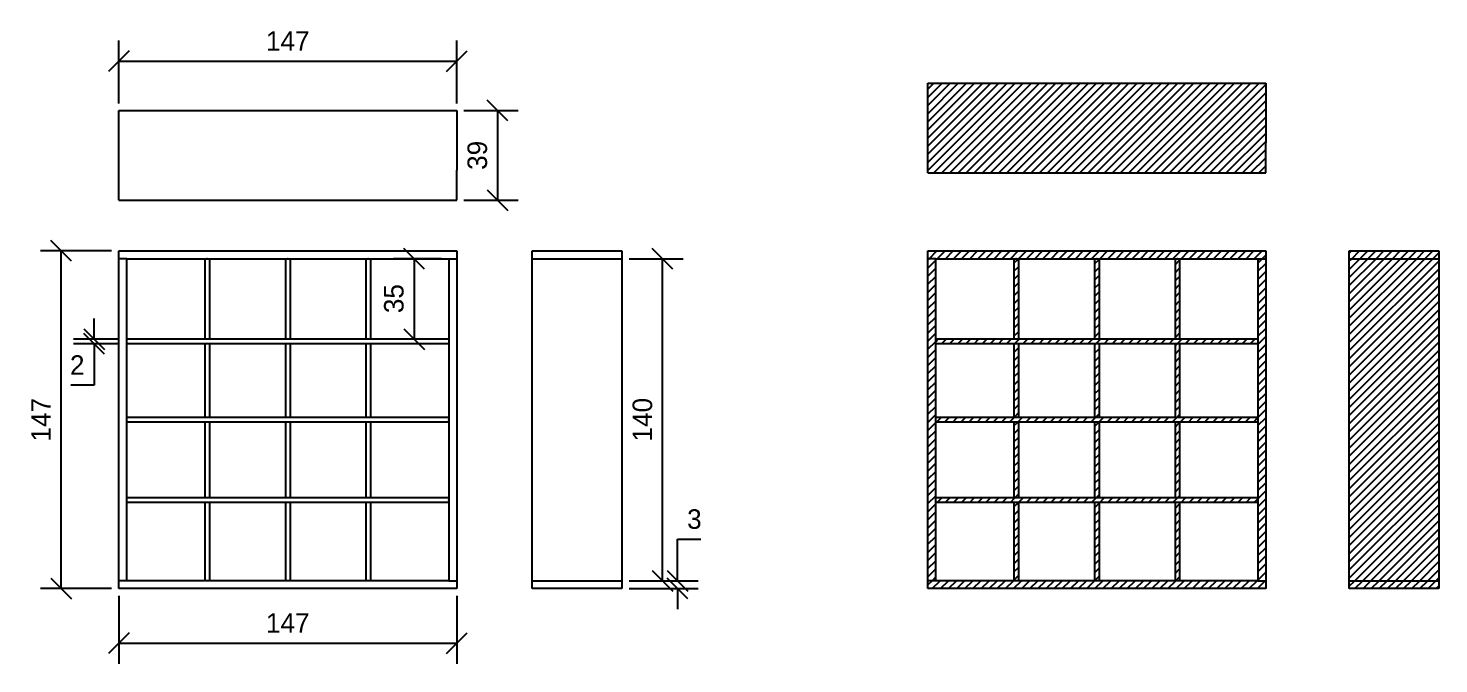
# Model space of a CAD drawing. Header units: inches. Extents: x -17664 to 660, y -8707 to 2166.
# Drawn here: x 47 to 660, y 662 to 938 of the extents above; entities that cross this region are included whole.
import ezdxf

# ---------------------------------------------------------------- set-up
doc = ezdxf.new("R2010")
doc.units = ezdxf.units.IN
doc.header["$MEASUREMENT"] = 0
doc.dimstyles.get("Standard").update_dxf_attribs({"dimtxt": 0.17, "dimasz": 0.18, "dimexe": 0.18, "dimexo": 0.0625, "dimgap": 0.09, "dimtad": 1, "dimtoh": 1, "dimdec": 0, "dimzin": 0, "dimdsep": 46, "dimtxsty": 'Standard', "dimblk": 'OBLIQUE', "dimblk1": 'OBLIQUE', "dimblk2": 'OBLIQUE', "dimcen": 0.09, "dimadec": 0, "dimazin": 0, "dimtfac": 1, "dimtdec": 0, "dimtofl": 0, "dimtmove": 0, "dimatfit": 3, "dimfxl": 1, "dimtolj": 1, "dimtzin": 0, "dimarcsym": 1})

# ---------------------------------------------------------------- blocks, each defined once
blk = doc.blocks.new('_Oblique')
at = {"color": 0, "linetype": 'ByBlock', "lineweight": -2}
blk.add_line((-0.5, -0.5), (0.5, 0.5), dxfattribs=at)
blk = doc.blocks.new('*D119')
at = {"color": 0, "lineweight": -2, "transparency": 16777216}
for p, q in [((85.91, 905.53), (85.91, 932.92)), ((232.91, 905.53), (232.91, 932.92)), ((85.91, 923.92), (232.91, 923.92))]:
    blk.add_line(p, q, dxfattribs=at)
at = {"layer": 'Defpoints', "color": 0, "transparency": 16777216}
for p in [(232.91, 923.92), (85.91, 902.41), (232.91, 902.41)]:
    blk.add_point(p, dxfattribs=at)
at = {"color": 0, "lineweight": -2, "transparency": 16777216, "xscale": 9, "yscale": 9, "zscale": 9, "rotation": 180}
blk.add_blockref('_Oblique', (85.91, 923.92), dxfattribs=at)
at = {"color": 0, "lineweight": -2, "transparency": 16777216, "xscale": 9, "yscale": 9, "zscale": 9}
blk.add_blockref('_Oblique', (232.91, 923.92), dxfattribs=at)
at = {"color": 0, "transparency": 16777216, "insert": (159.41, 932.67), "char_height": 8.5, "attachment_point": 5}
blk.add_mtext('\\A1;147', dxfattribs=at)
blk = doc.blocks.new('*D120')
at = {"color": 0, "lineweight": -2, "transparency": 16777216}
for p, q in [((236.04, 902.41), (259.67, 902.41)), ((250.67, 902.41), (250.67, 863.41)), ((236.04, 863.41), (259.67, 863.41))]:
    blk.add_line(p, q, dxfattribs=at)
at = {"layer": 'Defpoints', "color": 0, "transparency": 16777216}
for p in [(232.91, 902.41), (232.91, 863.41), (250.67, 863.41)]:
    blk.add_point(p, dxfattribs=at)
at = {"color": 0, "lineweight": -2, "transparency": 16777216, "xscale": 9, "yscale": 9, "zscale": 9}
for p, rotation in [((250.67, 902.41), 90), ((250.67, 863.41), 270)]:
    blk.add_blockref('_Oblique', p, dxfattribs=dict(at, rotation=rotation))
at = {"color": 0, "transparency": 16777216, "insert": (241.92, 882.91), "char_height": 8.5, "attachment_point": 5, "rotation": 90}
blk.add_mtext('\\A1;39', dxfattribs=at)
blk = doc.blocks.new('*D121')
at = {"color": 0, "lineweight": -2, "transparency": 16777216}
for p, q in [((85.91, 691.25), (85.91, 661.66)), ((232.91, 691.25), (232.91, 661.66)), ((85.91, 670.66), (232.91, 670.66))]:
    blk.add_line(p, q, dxfattribs=at)
at = {"layer": 'Defpoints', "color": 0, "transparency": 16777216}
for p in [(85.91, 694.37), (232.91, 694.37), (232.91, 670.66)]:
    blk.add_point(p, dxfattribs=at)
at = {"color": 0, "lineweight": -2, "transparency": 16777216, "xscale": 9, "yscale": 9, "zscale": 9, "rotation": 180}
blk.add_blockref('_Oblique', (85.91, 670.66), dxfattribs=at)
at = {"color": 0, "lineweight": -2, "transparency": 16777216, "xscale": 9, "yscale": 9, "zscale": 9}
blk.add_blockref('_Oblique', (232.91, 670.66), dxfattribs=at)
at = {"color": 0, "transparency": 16777216, "insert": (159.41, 679.41), "char_height": 8.5, "attachment_point": 5}
blk.add_mtext('\\A1;147', dxfattribs=at)
blk = doc.blocks.new('*D122')
at = {"color": 0, "lineweight": -2, "transparency": 16777216}
for p, q in [((82.79, 841.37), (51.83, 841.37)), ((60.83, 694.37), (60.83, 841.37)), ((82.79, 694.37), (51.83, 694.37))]:
    blk.add_line(p, q, dxfattribs=at)
at = {"layer": 'Defpoints', "color": 0, "transparency": 16777216}
for p in [(60.83, 841.37), (85.91, 841.37), (85.91, 694.37)]:
    blk.add_point(p, dxfattribs=at)
at = {"color": 0, "lineweight": -2, "transparency": 16777216, "xscale": 9, "yscale": 9, "zscale": 9}
for p, rotation in [((60.83, 841.37), 90), ((60.83, 694.37), 270)]:
    blk.add_blockref('_Oblique', p, dxfattribs=dict(at, rotation=rotation))
at = {"color": 0, "transparency": 16777216, "insert": (52.08, 767.87), "char_height": 8.5, "attachment_point": 5, "rotation": 90}
blk.add_mtext('\\A1;147', dxfattribs=at)
blk = doc.blocks.new('*D124')
at = {"color": 0, "lineweight": -2, "transparency": 16777216}
for p, q in [((328.97, 697.83), (328.97, 715.83)), ((328.97, 715.83), (339.14, 715.83)), ((307.89, 697.83), (337.97, 697.83)), ((307.89, 694.37), (337.97, 694.37)), ((328.97, 694.37), (328.97, 685.37))]:
    blk.add_line(p, q, dxfattribs=at)
at = {"layer": 'Defpoints', "color": 0, "transparency": 16777216}
for p in [(304.77, 697.83), (304.77, 694.37), (328.97, 697.83)]:
    blk.add_point(p, dxfattribs=at)
at = {"color": 0, "lineweight": -2, "transparency": 16777216, "xscale": 9, "yscale": 9, "zscale": 9}
for p, rotation in [((328.97, 697.83), 270), ((328.97, 694.37), 90)]:
    blk.add_blockref('_Oblique', p, dxfattribs=dict(at, rotation=rotation))
at = {"color": 0, "transparency": 16777216, "insert": (336.31, 724.58), "char_height": 8.5, "attachment_point": 5}
blk.add_mtext('\\A1;3', dxfattribs=at)
blk = doc.blocks.new('*D125')
at = {"color": 0, "lineweight": -2, "transparency": 16777216}
for p, q in [((307.89, 837.94), (331.5, 837.94)), ((322.5, 697.83), (322.5, 837.94)), ((307.89, 697.83), (331.5, 697.83))]:
    blk.add_line(p, q, dxfattribs=at)
at = {"layer": 'Defpoints', "color": 0, "transparency": 16777216}
for p in [(304.77, 837.94), (322.5, 837.94), (304.77, 697.83)]:
    blk.add_point(p, dxfattribs=at)
at = {"color": 0, "lineweight": -2, "transparency": 16777216, "xscale": 9, "yscale": 9, "zscale": 9}
for p, rotation in [((322.5, 837.94), 90), ((322.5, 697.83), 270)]:
    blk.add_blockref('_Oblique', p, dxfattribs=dict(at, rotation=rotation))
at = {"color": 0, "transparency": 16777216, "insert": (313.75, 767.88), "char_height": 8.5, "attachment_point": 5, "rotation": 90}
blk.add_mtext('\\A1;140', dxfattribs=at)
blk = doc.blocks.new('*D127')
at = {"color": 0, "lineweight": -2, "transparency": 16777216}
for p, q in [((75.16, 802.91), (75.16, 811.91)), ((86.23, 802.91), (66.16, 802.91)), ((86.23, 800.91), (66.16, 800.91)), ((75.16, 800.91), (75.16, 782.91)), ((75.16, 782.91), (65, 782.91))]:
    blk.add_line(p, q, dxfattribs=at)
at = {"layer": 'Defpoints', "color": 0, "transparency": 16777216}
for p in [(75.16, 800.91), (89.35, 802.91), (89.35, 800.91)]:
    blk.add_point(p, dxfattribs=at)
at = {"color": 0, "lineweight": -2, "transparency": 16777216, "xscale": 9, "yscale": 9, "zscale": 9}
for p, rotation in [((75.16, 802.91), 270), ((75.16, 800.91), 90)]:
    blk.add_blockref('_Oblique', p, dxfattribs=dict(at, rotation=rotation))
at = {"color": 0, "transparency": 16777216, "insert": (67.83, 791.66), "char_height": 8.5, "attachment_point": 5}
blk.add_mtext('\\A1;2', dxfattribs=at)
blk = doc.blocks.new('*D128')
at = {"color": 0, "lineweight": -2, "transparency": 16777216}
for p, q in [((226.33, 837.94), (205.36, 837.94)), ((214.36, 837.94), (214.36, 802.91)), ((226.33, 802.91), (205.36, 802.91))]:
    blk.add_line(p, q, dxfattribs=at)
at = {"layer": 'Defpoints', "color": 0, "transparency": 16777216}
for p in [(229.46, 837.94), (214.36, 802.91), (229.46, 802.91)]:
    blk.add_point(p, dxfattribs=at)
at = {"color": 0, "lineweight": -2, "transparency": 16777216, "xscale": 9, "yscale": 9, "zscale": 9}
for p, rotation in [((214.36, 837.94), 90), ((214.36, 802.91), 270)]:
    blk.add_blockref('_Oblique', p, dxfattribs=dict(at, rotation=rotation))
at = {"color": 0, "transparency": 16777216, "insert": (205.61, 820.57), "char_height": 8.5, "attachment_point": 5, "rotation": 90}
blk.add_mtext('\\A1;35', dxfattribs=at)

msp = doc.modelspace()

# ---------------------------------------------------------------- hatches: boundary and pattern name
h = msp.add_hatch()
h.set_pattern_fill('ANSI31', color=256, scale=20)
h.paths.add_polyline_path([(584.9, 914.29), (437.9, 914.29), (437.9, 875.29), (584.9, 875.29), (584.9, 888.32)])
h = msp.add_hatch()
h.set_pattern_fill('ANSI31', color=256, scale=20)
h.paths.add_polyline_path([(584.9, 841.37), (437.9, 841.37), (437.9, 837.94), (441.34, 837.94), (581.44, 837.94), (584.9, 837.94)])
h = msp.add_hatch()
h.set_pattern_fill('ANSI31', color=256, scale=20)
h.paths.add_polyline_path([(660.16, 841.37), (621.16, 841.37), (621.16, 837.94), (660.16, 837.94)])
h = msp.add_hatch()
h.set_pattern_fill('ANSI31', color=256, scale=20)
h.paths.add_polyline_path([(441.34, 837.94), (437.9, 837.94), (437.9, 697.83), (441.34, 697.83)])
h = msp.add_hatch()
h.set_pattern_fill('ANSI31', color=256, scale=20)
h.paths.add_polyline_path([(477.36, 837.94), (475.36, 837.94), (475.36, 802.91), (477.36, 802.91)])
h = msp.add_hatch()
h.set_pattern_fill('ANSI31', color=256, scale=20)
h.paths.add_polyline_path([(512.39, 837.94), (510.39, 837.94), (510.39, 802.91), (512.39, 802.91)])
h = msp.add_hatch()
h.set_pattern_fill('ANSI31', color=256, scale=20)
h.paths.add_polyline_path([(547.41, 837.94), (545.41, 837.94), (545.41, 802.91), (547.41, 802.91)])
h = msp.add_hatch()
h.set_pattern_fill('ANSI31', color=256, scale=20)
h.paths.add_polyline_path([(584.9, 837.94), (581.44, 837.94), (581.44, 697.83), (584.9, 697.83)])
h = msp.add_hatch()
h.set_pattern_fill('ANSI31', color=256, scale=20)
h.paths.add_polyline_path([(660.16, 837.94), (621.16, 837.94), (621.16, 697.83), (660.16, 697.83)])
h = msp.add_hatch()
h.set_pattern_fill('ANSI31', color=256, scale=20)
h.paths.add_polyline_path([(581.44, 802.91), (441.34, 802.91), (441.34, 800.91), (581.44, 800.91)])
h = msp.add_hatch()
h.set_pattern_fill('ANSI31', color=256, scale=20)
h.paths.add_polyline_path([(477.36, 800.91), (475.36, 800.91), (475.36, 768.88), (477.36, 768.88)])
h = msp.add_hatch()
h.set_pattern_fill('ANSI31', color=256, scale=20)
h.paths.add_polyline_path([(512.39, 800.91), (510.39, 800.91), (510.39, 794.34), (510.39, 768.88), (512.39, 768.88), (512.39, 794.34)])
h = msp.add_hatch()
h.set_pattern_fill('ANSI31', color=256, scale=20)
h.paths.add_polyline_path([(547.41, 800.91), (545.41, 800.91), (545.41, 784.77), (545.41, 768.88), (547.41, 768.88), (547.41, 784.77)])
h = msp.add_hatch()
h.set_pattern_fill('ANSI31', color=256, scale=20)
h.paths.add_polyline_path([(581.44, 768.88), (441.34, 768.88), (441.34, 766.88), (581.44, 766.88)])
h = msp.add_hatch()
h.set_pattern_fill('ANSI31', color=256, scale=20)
h.paths.add_polyline_path([(477.36, 766.88), (475.36, 766.88), (475.36, 733.86), (477.36, 733.86)])
h = msp.add_hatch()
h.set_pattern_fill('ANSI31', color=256, scale=20)
h.paths.add_polyline_path([(512.39, 766.88), (510.39, 766.88), (510.39, 733.86), (512.39, 733.86)])
h = msp.add_hatch()
h.set_pattern_fill('ANSI31', color=256, scale=20)
h.paths.add_polyline_path([(547.41, 766.88), (545.41, 766.88), (545.41, 733.86), (547.41, 733.86)])
h = msp.add_hatch()
h.set_pattern_fill('ANSI31', color=256, scale=20)
h.paths.add_polyline_path([(581.44, 733.86), (441.34, 733.86), (441.34, 731.86), (581.44, 731.86)])
h = msp.add_hatch()
h.set_pattern_fill('ANSI31', color=256, scale=20)
h.paths.add_polyline_path([(477.36, 731.86), (475.36, 731.86), (475.36, 697.83), (477.36, 697.83)])
h = msp.add_hatch()
h.set_pattern_fill('ANSI31', color=256, scale=20)
h.paths.add_polyline_path([(512.39, 731.86), (510.39, 731.86), (510.39, 697.83), (512.39, 697.83)])
h = msp.add_hatch()
h.set_pattern_fill('ANSI31', color=256, scale=20)
h.paths.add_polyline_path([(547.41, 731.86), (545.41, 731.86), (545.41, 697.83), (547.41, 697.83)])
h = msp.add_hatch()
h.set_pattern_fill('ANSI31', color=256, scale=20)
h.paths.add_polyline_path([(584.9, 697.83), (581.44, 697.83), (441.34, 697.83), (437.9, 697.83), (437.9, 694.37), (584.9, 694.37)])
h = msp.add_hatch()
h.set_pattern_fill('ANSI31', color=256, scale=20)
h.paths.add_polyline_path([(660.16, 697.83), (621.16, 697.83), (621.16, 694.37), (660.16, 694.37)])

# ---------------------------------------------------------------- linework, layer by layer
at = {"color": 7}
for p, q in [((437.9, 875.29), (437.9, 914.29)), ((437.9, 914.29), (584.9, 914.29)), ((584.9, 914.29), (584.9, 888.32)), ((85.91, 863.41), (85.91, 902.41)), ((85.91, 902.41), (232.91, 902.41)), ((232.91, 902.41), (232.91, 876.44)), ((584.9, 875.29), (584.9, 888.32)), ((232.91, 863.41), (232.91, 876.44)), ((437.9, 875.29), (584.9, 875.29)), ((85.91, 863.41), (232.91, 863.41)), ((85.91, 694.37), (85.91, 841.37)), ((265.77, 694.37), (265.77, 841.37)), ((265.77, 841.37), (304.77, 841.37)), ((304.77, 841.37), (304.77, 694.37)), ((437.9, 694.37), (437.9, 841.37)), ((437.9, 841.37), (584.9, 841.37)), ((584.9, 841.37), (584.9, 694.37)), ((584.9, 841.37), (584.9, 694.37)), ((621.16, 694.37), (621.16, 841.37)), ((621.16, 841.37), (660.16, 841.37)), ((660.16, 841.37), (660.16, 694.37)), ((89.35, 837.94), (85.91, 837.94)), ((89.34, 837.94), (229.46, 837.94)), ((89.35, 697.83), (89.35, 837.94)), ((123.37, 837.94), (123.37, 802.91)), ((125.37, 837.94), (125.37, 802.91)), ((158.4, 837.94), (158.4, 802.91)), ((160.4, 837.94), (160.4, 802.91)), ((193.43, 837.94), (193.43, 802.91)), ((195.43, 837.94), (195.43, 802.91)), ((229.46, 837.94), (229.46, 697.83)), ((229.46, 837.94), (232.91, 837.94)), ((232.91, 837.94), (232.91, 694.37)), ((441.34, 837.94), (437.9, 837.94)), ((441.33, 837.94), (581.44, 837.94)), ((441.34, 697.83), (441.34, 837.94)), ((475.36, 837.94), (475.36, 802.91)), ((477.36, 837.94), (477.36, 802.91)), ((510.39, 837.94), (510.39, 802.91)), ((512.39, 837.94), (512.39, 802.91)), ((545.41, 837.94), (545.41, 802.91)), ((547.41, 837.94), (547.41, 802.91)), ((581.44, 837.94), (581.44, 697.83)), ((581.44, 837.94), (584.9, 837.94)), ((229.46, 802.91), (89.35, 802.91)), ((229.46, 800.91), (89.35, 800.91)), ((123.37, 800.91), (123.37, 768.88)), ((125.37, 800.91), (125.37, 768.88)), ((158.4, 800.91), (158.4, 794.34)), ((160.4, 800.91), (160.4, 794.34)), ((193.43, 800.91), (193.43, 784.77)), ((195.43, 800.91), (195.43, 784.77)), ((581.44, 802.91), (441.34, 802.91)), ((581.44, 800.91), (441.34, 800.91)), ((475.36, 800.91), (475.36, 768.88)), ((477.36, 800.91), (477.36, 768.88)), ((510.39, 800.91), (510.39, 794.34)), ((512.39, 800.91), (512.39, 794.34)), ((545.41, 800.91), (545.41, 784.77)), ((547.41, 800.91), (547.41, 784.77)), ((158.4, 794.34), (158.4, 768.88)), ((160.4, 794.34), (160.4, 768.88)), ((510.39, 794.34), (510.39, 768.88)), ((512.39, 794.34), (512.39, 768.88)), ((193.43, 784.77), (193.43, 768.88)), ((195.43, 784.77), (195.43, 768.88)), ((545.41, 784.77), (545.41, 768.88)), ((547.41, 784.77), (547.41, 768.88)), ((229.46, 768.88), (89.35, 768.88)), ((581.44, 768.88), (441.34, 768.88)), ((229.46, 766.88), (89.35, 766.88)), ((123.37, 766.88), (123.37, 733.86)), ((125.37, 766.88), (125.37, 733.86)), ((158.4, 766.88), (158.4, 733.86)), ((160.4, 766.88), (160.4, 733.86)), ((193.43, 766.88), (193.43, 733.86)), ((195.43, 766.88), (195.43, 733.86)), ((581.44, 766.88), (441.34, 766.88)), ((475.36, 766.88), (475.36, 733.86)), ((477.36, 766.88), (477.36, 733.86)), ((510.39, 766.88), (510.39, 733.86)), ((512.39, 766.88), (512.39, 733.86)), ((545.41, 766.88), (545.41, 733.86)), ((547.41, 766.88), (547.41, 733.86)), ((229.46, 733.86), (89.35, 733.86)), ((229.46, 731.86), (89.35, 731.86)), ((123.37, 731.86), (123.37, 697.83)), ((125.37, 731.86), (125.37, 697.83)), ((158.4, 731.86), (158.4, 697.83)), ((160.4, 731.86), (160.4, 697.83)), ((193.43, 731.86), (193.43, 697.83)), ((195.43, 731.86), (195.43, 697.83)), ((581.44, 733.86), (441.34, 733.86)), ((581.44, 731.86), (441.34, 731.86)), ((475.36, 731.86), (475.36, 697.83)), ((477.36, 731.86), (477.36, 697.83)), ((510.39, 731.86), (510.39, 697.83)), ((512.39, 731.86), (512.39, 697.83)), ((545.41, 731.86), (545.41, 697.83)), ((547.41, 731.86), (547.41, 697.83)), ((89.35, 697.83), (85.91, 697.83)), ((232.91, 694.37), (85.91, 694.37)), ((229.46, 697.83), (89.35, 697.83)), ((229.46, 697.83), (232.91, 697.83)), ((304.77, 694.37), (265.77, 694.37)), ((441.34, 697.83), (437.9, 697.83)), ((584.9, 694.37), (437.9, 694.37)), ((581.44, 697.83), (441.34, 697.83)), ((581.44, 697.83), (584.9, 697.83)), ((660.16, 694.37), (621.16, 694.37))]:
    msp.add_line(p, q, dxfattribs=at)
for p, q in [((85.91, 841.37), (232.91, 841.37)), ((232.91, 841.37), (232.91, 837.94)), ((265.77, 837.94), (304.77, 837.94)), ((621.16, 837.94), (660.16, 837.94)), ((265.77, 697.83), (304.77, 697.83)), ((621.16, 697.83), (660.16, 697.83))]:
    msp.add_line(p, q)
for p in [(124.37, 837.94), (159.4, 837.94), (194.43, 837.94), (476.36, 837.94), (511.39, 837.94), (546.41, 837.94), (229.46, 802.91), (581.44, 802.91), (229.46, 767.88), (581.44, 767.88), (229.46, 732.86), (581.44, 732.86)]:
    msp.add_point(p, dxfattribs=at)

# ---------------------------------------------------------------- dimensions: what is measured, and where the dimension line sits
for base, p1, p2, picture, middle in [((232.91, 923.92), (85.91, 902.41), (232.91, 902.41), '*D119', (159.41, 932.67)), ((232.91, 670.66), (85.91, 694.37), (232.91, 694.37), '*D121', (159.41, 679.41))]:
    dim = msp.add_linear_dim(base=base, p1=p1, p2=p2, dimstyle='Standard', override={"dimscale": 50})
    dim.commit()
    dim.dimension.update_dxf_attribs({"geometry": picture, "text_midpoint": middle})
for base, p1, p2, picture, middle in [((250.67, 863.41), (232.91, 902.41), (232.91, 863.41), '*D120', (241.92, 882.91)), ((60.83, 841.37), (85.91, 694.37), (85.91, 841.37), '*D122', (52.08, 767.87)), ((75.16, 800.91), (89.35, 802.91), (89.35, 800.91), '*D127', (67.83, 791.66))]:
    dim = msp.add_linear_dim(base=base, p1=p1, p2=p2, angle=90, dimstyle='Standard', override={"dimscale": 50})
    dim.commit()
    dim.dimension.update_dxf_attribs({"geometry": picture, "text_midpoint": middle})
for base, p1, p2, picture, middle in [((214.36, 802.91), (229.46, 837.94), (229.46, 802.91), '*D128', (214.36, 820.57)), ((322.5, 837.94), (304.77, 697.83), (304.77, 837.94), '*D125', (322.5, 767.88)), ((328.97, 697.83), (304.77, 694.37), (304.77, 697.83), '*D124', (336.31, 715.83))]:
    dim = msp.add_linear_dim(base=base, p1=p1, p2=p2, angle=90, dimstyle='Standard', override={"dimscale": 50})
    dim.commit()
    dim.dimension.update_dxf_attribs({"geometry": picture, "text_midpoint": middle, "dimtype": 160})

doc.saveas('drawing.dxf')
